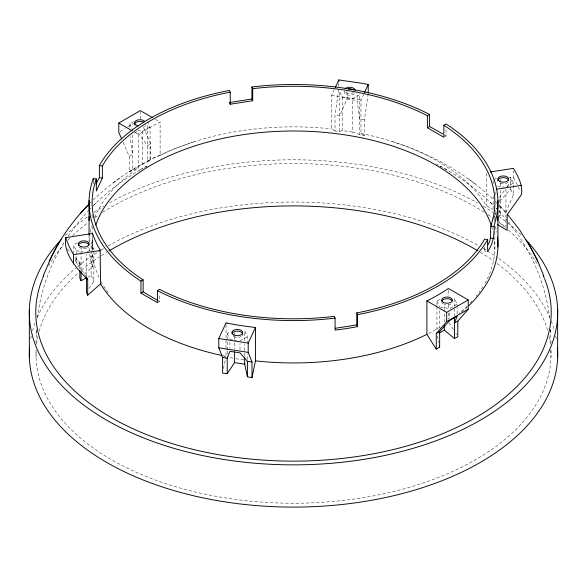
<?xml version="1.0" encoding="UTF-8"?>
<svg xmlns="http://www.w3.org/2000/svg" width="587" height="587" viewBox="0 0 587 587"><rect width="100%" height="100%" fill="white"/><g stroke="black" fill="none" stroke-linecap="round" stroke-linejoin="round"><path stroke-width="0.44" stroke-dasharray="2.94 2.2" d="M73.661 253.833L73.661 244.918L77.359 242.783M86.465 276.925L76.369 262.66L76.369 250.752L73.661 244.918M81.057 269.815L81.057 246.122M86.465 276.015L86.465 254.134M84.469 273.872L92.629 266.865L92.629 251.522M92.629 250.62L92.629 237.984M88.982 288.444L93.854 281.349L93.854 250.744M123.094 142.23L129.191 156.223L129.206 171.866L132.567 169.731L132.567 134.218M94.61 217.542A204.459 118.046 0 0 1 134.606 170.612L138.569 167.882L138.569 134.489L139.192 134.056A204.452 118.038 0 0 1 159.4 122.441L160.112 122.052L160.112 155.445L153.163 158.16L147.352 161.198L147.352 123.857M140.322 119.08L140.322 112.322M132.567 169.731L150.059 160.258L150.059 126.953L147.689 121.854M150.712 159.451L150.727 143.786L143.551 127.328M240.002 349.867L240.002 343.63M244.691 356.067L244.691 351.562M244.691 350.666L244.691 344.364M244.691 340.761L244.691 330.863L247.398 336.689L247.398 342.162M247.398 359.479L247.398 354.012M359.794 134.584L352.405 132.082L352.405 98.77L359.794 94.507L359.794 134.584L364.388 135.487L364.41 119.829L368.218 93.773M364.41 119.829L359.794 119.117L357.094 100.59L357.094 93.135M364.388 135.487L360.976 133.476L360.976 100.084L363.647 94.331M444.337 322.058L444.337 310.354M444.337 309.452L444.337 304.954M454.433 316.642L454.433 307.529M454.433 306.619L454.433 298.416L457.134 304.242L457.134 306.913M457.134 314.045L457.134 307.808M495.846 214.659L495.846 210.161M495.846 194.855L495.846 190.357M36.343 329.49L36.049 343.278M36.078 333.805L36.343 329.586M37.399 317.67C40.613 290.866 50.034 264.876 64.343 242.013M352.405 132.082L342.309 130.519L339.602 131.459L335.008 130.945L334.986 115.279L338.794 89.217M223.478 368.519L225.834 357.182M346.998 91.572L346.998 99.027L339.602 115.991L334.986 115.279M508.951 177.061L510.631 177.325L513.339 183.151L513.339 195.067L505.943 212.032L505.943 227.492L498.642 221.336M335.008 130.945L331.552 128.927L331.552 95.527L334.223 89.782M486.139 251.331L484.642 251.097L486.073 248.565M68.143 236.128L79.34 221.05L89.231 209.838M498.855 215.15L500.535 215.833L499.302 213.382L499.295 197.709L505.091 189.535M507.197 186.563L513.515 177.656L513.515 170.898M510.631 187.128L510.631 189.234L500.535 200.372L499.295 197.709M90.082 203.051L91.249 201.877M92.929 206.118C107.692 191.186 124.737 178.565 143.023 168.278M93.847 205.186L96.936 202.119M89.782 209.251L91.036 207.996M93.135 200.05C110.026 184.252 128.971 169.797 150.059 160.258M119.983 177.898L111.816 183.907M120.152 131.481L124.965 128.458M127.783 126.77L135.025 122.676M129.866 127.394L129.866 123.828L133.557 121.692M134.298 133.183L137.255 131.473L147.352 145.737L150.727 143.786M137.615 130.439L142.663 131.217L150.059 126.953M129.191 156.223L132.567 154.271L129.991 136.624M87.206 251.882L93.854 248.044L91.154 242.218L89.466 241.954M157.411 302.643L159.598 301.38L159.598 293.647M444.594 136.844L446.047 136.001L446.047 128.26M227.206 349.977L227.206 333.563L230.896 331.435M493.88 179.6L496.837 177.89M240.002 340.959L247.398 336.689M513.339 183.151L505.943 187.422L505.943 212.032L506.566 213.36M436.941 305.622L436.941 301.116L439.898 299.414M457.134 304.242L449.745 308.513L440.492 307.082M145.341 166.994L146.853 166.15M139.889 170.032L146.838 166.15M147.352 161.198L148.276 160.699M129.206 171.866L138.569 167.882M87.654 277.174L91.154 275.523L91.154 242.218M153.163 158.16L173.37 149.12L194.378 141.658M160.112 155.445L164.83 153.163A204.459 118.046 0 0 1 325.484 128.311L331.552 128.927M331.552 95.527L332.513 95.63A204.452 118.038 0 0 1 360.036 99.929M339.602 131.459L339.602 91.381L342.309 97.215L352.405 98.77M346.998 99.027L357.094 100.59M497.534 186.116L504.262 187.158M76.369 250.752L83.097 251.794M229.906 339.396L232.43 339.785M234.954 340.174L236.642 340.438M360.066 99.893L360.976 100.084M360.976 133.476L366.772 134.694A204.459 118.046 0 0 1 484.378 202.596L486.484 205.942L492.867 209.376M221.886 355.451L226.024 356.316L226.024 349.096M392.622 141.658C430.073 153.383 465.513 172.717 493.865 200.05M436.273 164.074L438.636 165.299M157.536 300.309L159.598 301.38M440.162 166.15C459.511 176.628 477.561 189.638 493.153 205.186M440.147 166.15L441.659 166.994M443.977 168.278L447.111 170.032M155.357 119.315L160.112 122.052M135.406 132.662L138.569 134.489M493.645 209.83L495.978 211.195M444.542 135.032L446.047 136.001M475.184 183.907L467.017 177.898M495.964 207.996L497.218 209.251L496.059 208.084M495.751 201.877L498.092 204.225M490.064 202.119L494.071 206.118M502.369 208.752L499.266 205.399L506.28 213L503.125 209.581M498.855 211.027L507.146 220.441M67.38 248.903L70.932 252.814M75.077 257.385L79.817 262.602L81.057 265.265L73.661 256.835M508.613 222.253C530.868 249.695 545.69 283.345 549.703 318.528M448.938 322.667L453.428 329.549M455.783 333.328L456.583 334.693M513.515 177.656L517.206 184.567M91.154 275.523L93.854 281.349M510.631 189.234L513.339 195.067M436.941 301.116L439.648 306.95M129.866 123.828L132.567 129.661M227.206 333.563L229.568 338.67M75.019 259.748L76.369 262.66M494.496 216.185L495.846 219.164M518.277 186.827L519.913 190.614M92.629 266.865L91.557 263.365A204.459 118.046 0 0 1 89.4 251.896M437.315 336.065L438.724 342.551M550.657 329.586L550.951 343.278M550.657 329.49L550.922 333.805M79.817 262.602L79.817 268.692M550.951 350.204L550.951 357.16M510.631 177.325L510.631 185.345M500.535 179.409L500.535 182.139M500.535 183.056L500.535 186.695M500.535 190.342L500.535 215.833M494.841 214.607L494.841 218.254M494.841 226.472L494.841 249.292M494.371 218.415L494.371 221.123M493.146 180.928L493.146 183.628M493.146 196.227L493.146 208.833M486.484 173.444L486.484 205.942M484.642 246.797L484.642 251.097M449.745 312.966L449.745 318.315M448.431 290.323L448.431 295.738M448.431 304.763L448.431 309.276M448.431 312.886L448.431 319.203M439.648 310.596L439.648 327.003M436.941 306.517L436.941 330.826M342.309 97.215L342.309 130.519M338.794 83.303L338.794 86.685M234.595 332.902L234.595 335.603M234.595 336.498L234.595 341.898M234.595 342.801L234.595 349.104M229.906 342.067L229.906 348.304M227.206 350.887L227.206 357.263M226.024 324.728L226.024 348.194M142.663 131.217L142.663 164.521M93.854 248.044L93.854 249.842M93.348 181.104L93.348 183.687M92.159 214.607L92.159 218.254M92.159 226.472L92.159 234.69M92.159 235.196L92.159 249.292A201.37 116.263 0 0 1 92.775 237.94M89.07 235.152L89.07 241.506M36.049 350.204L36.049 357.16M494.592 241.184A201.37 116.263 0 0 1 483.901 285.113M482.962 286.647A201.37 116.263 0 0 1 478.86 292.693M477.458 294.549A201.37 116.263 0 0 1 476.006 296.398M471.845 301.248A201.37 116.263 0 0 1 470.187 303.039M467.303 305.981A201.37 116.263 0 0 1 459.122 313.392M440.089 326.981A201.37 116.263 0 0 1 426.367 334.627M243.935 359.948A201.37 116.263 0 0 1 234.624 358.444M232.944 358.143A201.37 116.263 0 0 1 228.769 357.358M225.452 356.683A201.37 116.263 0 0 1 223.801 356.338M108.14 292.693A201.37 116.263 0 0 1 101.346 282.031M98.99 277.358A201.37 116.263 0 0 1 92.408 253.349M491.928 227.477A201.37 116.263 0 0 1 492.39 229.077M550.877 350.241A257.488 148.658 0 0 1 293.5 503.228A257.488 148.658 0 0 1 36.123 350.241M36.643 344.195A257.488 148.658 0 0 1 37.935 336.454M39.182 331.31A257.488 148.658 0 0 1 78.783 272.515M81.299 270.365A257.488 148.658 0 0 1 99.174 257.04M101.397 255.58A257.488 148.658 0 0 1 106.724 252.234M480.276 252.234A257.488 148.658 0 0 1 493.608 261.01M497.094 263.556A257.488 148.658 0 0 1 547.818 331.31M549.065 336.454A257.488 148.658 0 0 1 550.357 344.195M30.759 338.626A264.187 152.532 0 0 1 31.28 335.977M32.564 330.708A264.187 152.532 0 0 1 35.22 322.483M37.319 317.296A264.187 152.532 0 0 1 75.774 268.171M77.748 266.535A264.187 152.532 0 0 1 100.282 250.546M100.986 250.113A264.187 152.532 0 0 1 103.811 248.396M108.147 245.88A264.187 152.532 0 0 1 478.853 245.88M483.189 248.396A264.187 152.532 0 0 1 486.718 250.546M487.503 251.031A264.187 152.532 0 0 1 497.358 257.546M498.818 258.581A264.187 152.532 0 0 1 549.681 317.296M551.215 320.994A264.187 152.532 0 0 1 554.436 330.708M555.72 335.977A264.187 152.532 0 0 1 556.549 340.387M467.516 306.869A204.459 118.046 0 0 1 460.978 312.607M89.319 251.075A204.459 118.046 0 0 1 89.07 246.958M89.143 241.191A204.459 118.046 0 0 1 89.818 234.609M90.237 232.151A204.459 118.046 0 0 1 91.557 226.428M495.443 226.428A204.459 118.046 0 0 1 496.763 232.151M88.461 247.208A5.43 3.133 0 0 1 87.602 247.853M86.48 248.352A5.43 3.133 0 0 1 81.043 248.352M79.92 247.853A5.43 3.133 0 0 1 79.054 247.208M242.548 335.096A5.43 3.133 0 0 1 242.005 335.852M241.14 336.498A5.43 3.133 0 0 1 232.599 335.852M450.882 304.051A5.43 3.133 0 0 1 444.322 304.55M443.2 304.051A5.43 3.133 0 0 1 441.791 302.65M65.282 235.49A264.187 152.532 0 0 1 88.182 216.346M94.111 212.267A264.187 152.532 0 0 1 103.811 206.162M109.608 202.816A264.187 152.532 0 0 1 477.392 202.816M483.189 206.162A264.187 152.532 0 0 1 492.889 212.267M493.638 212.765A264.187 152.532 0 0 1 495.883 214.292M498.818 216.346A264.187 152.532 0 0 1 506.552 222.143M507.234 222.678A264.187 152.532 0 0 1 521.718 235.49M48.589 265.999A257.73 148.797 0 0 1 63.866 244.779M68.085 240.193A257.73 148.797 0 0 1 69.985 238.256M72.583 235.695A257.73 148.797 0 0 1 87.668 222.781M94.632 217.689A257.73 148.797 0 0 1 98.99 214.71M102.725 212.289A257.73 148.797 0 0 1 484.275 212.289M488.01 214.71A257.73 148.797 0 0 1 493.792 218.694M499.332 222.781A257.73 148.797 0 0 1 504.615 226.986M508.415 230.207A257.73 148.797 0 0 1 538.411 265.999M507.946 182.315A5.43 3.133 0 0 1 498.539 182.315M353.543 92.629A5.43 3.133 0 0 1 344.452 91.22M354.401 93.671A5.43 3.133 0 0 1 346.983 94.815A5.43 3.133 0 0 1 344.995 90.53M145.393 124.547A5.43 3.133 0 0 1 145.209 125.354M144.666 126.117A5.43 3.133 0 0 1 143.8 126.763M135.259 126.117A5.43 3.133 0 0 1 134.716 125.354"/><path stroke-width="0.88" d="M92.797 234.022L92.629 233.472L65.605 237.654C63.623 254.648 76.758 268.508 87.705 279.588L87.698 295.232L100.516 283.859L100.179 249.93M73.485 263.93L73.485 254.641L69.046 246.224L65.605 237.654M86.34 277.834L81.057 280.725L81.057 271.634M86.465 276.925L86.465 292.385L87.698 295.232M89.07 220.624L89.07 200.475M152.194 117.481L140.322 110.627L118.787 123.065L118.787 132.354L121.656 138.943M226.993 323.107A204.452 117.95 0 0 0 254.553 327.355L255.448 327.473L255.448 360.866L251.992 377.676L247.398 376.766L244.691 364.167L244.691 357.865M247.398 376.766L247.398 361.298L240.002 352.875L229.906 351.312L227.206 358.18L227.206 373.64L222.612 373.127L222.59 357.461L218.782 347.812L218.782 338.523L226.024 322.923L226.934 323.114M251.992 377.676L252.014 362.018L248.206 352.369L248.206 343.079L255.448 327.473M368.218 92.922L368.218 84.477L361.438 83.207L338.794 79.927L335.368 87.316M454.433 338.486L454.433 323.026L457.134 316.158L449.745 320.429L439.648 331.56L439.648 347.027L436.288 349.162L426.888 334.348L426.888 300.948L427.637 300.588A204.452 117.95 0 0 0 447.734 288.907L448.431 288.518L468.213 299.935L468.213 309.232L457.809 321.074L457.794 336.747L454.433 338.486L444.337 330.158L444.337 325.66M454.433 317.56L454.433 323.026L457.809 321.074M497.93 246.958L497.93 216.508M43.24 275.861L51.458 256.68M429.589 114.458L427.637 113.445A204.459 118.046 0 0 0 254.487 86.663L251.918 86.979L252.718 88.703L252.718 100.737L230.236 104.215L230.236 92.181L227.939 92.607A201.37 116.263 0 0 0 103.099 164.683L102.358 166.011L102.358 178.044L96.334 191.024L96.334 178.991L93.348 178.529L92.797 180.011A204.459 118.046 0 0 0 139.192 279.977L140.953 281.107L140.953 293.14L157.411 302.643L157.411 290.609L159.598 289.347L161.388 290.279A201.37 116.263 0 0 0 331.926 316.657L334.282 316.371L335.082 318.095L335.082 330.129L346.418 328.588L357.564 326.651L357.564 314.617L356.764 312.893L359.061 312.46A201.37 116.263 0 0 0 483.901 240.384L484.642 239.063L487.628 239.525L487.628 251.559C493.462 243.282 494.239 234.866 494.203 225.056A204.459 118.046 0 0 0 447.808 125.09L446.047 123.967L443.86 125.229L443.86 137.263L427.402 127.761L427.402 115.72L429.589 114.458L429.589 126.499L427.402 127.761M96.334 178.991L95.828 180.348A201.37 116.263 0 0 0 141.526 278.81L143.14 279.845L143.14 291.878L157.536 300.309M488.01 244.662C492.222 238.66 489.697 231.285 491.172 224.718A201.37 116.263 0 0 0 445.474 126.264L443.86 125.229M364.41 92.695L368.218 84.477M51.656 256.306C61.224 236.803 74.226 219.061 89.495 203.638M49.227 261.208L56.323 247.472M96.011 184.017L99.372 177.582L99.372 165.549L100.179 164.103A204.459 118.046 0 0 1 226.934 90.919L229.436 90.457L230.236 92.181M487.628 239.525L486.821 240.963A204.459 118.046 0 0 1 360.066 314.148L357.564 314.617M56.572 247.024L59.001 242.717M227.206 373.64L234.595 362.605L234.595 351.804M436.288 349.162L436.273 333.511L446.678 321.661L468.213 309.232M80.72 213L83.875 209.581M84.631 208.752L87.734 205.399M468.213 299.935L446.678 312.372L426.888 300.948M439.164 333.108L444.337 330.158M140.953 281.107L143.14 279.845M140.953 293.14L143.14 291.878M436.273 333.511L439.648 331.56M426.888 334.348L422.17 336.637A204.459 118.046 0 0 1 261.516 361.489L255.448 360.866M229.436 102.49L251.918 99.012L252.718 100.737M357.564 326.651L356.764 324.927L335.184 328.294M490.086 171.984L513.515 168.359C517.991 176.445 523.098 185 521.395 194.642L507.183 214.695L507.175 230.339L497.593 224.608M73.485 254.641L100.516 250.458M496.169 189.249L521.395 185.353M252.718 88.703L255.074 88.41A201.37 116.263 0 0 1 425.612 114.795L427.402 115.72M335.082 318.095L332.513 318.411A204.459 118.046 0 0 1 159.363 291.622L157.411 290.609M248.206 343.079L218.782 338.523M248.206 352.369L218.782 347.812M234.595 362.605L244.691 364.167M99.372 165.549L102.358 166.011M490.666 226.076L493.652 226.538M99.372 177.582L102.358 178.044M490.666 238.117L493.652 238.579M222.59 357.461L227.206 358.18M247.398 361.298L252.014 362.018M221.886 355.451L220.228 355.098A204.459 118.046 0 0 1 102.622 287.197L100.516 283.859M429.589 126.499L443.031 134.063M118.787 123.065L132.236 130.835M507.329 214.24L519.202 229.334L530.428 247.024M530.677 247.472L537.773 261.208L543.76 275.861M527.999 242.717L535.344 256.306M81.057 280.725L79.825 278.275L79.825 270.438M535.542 256.68L537.773 261.208M229.7 103.063L230.236 104.215M87.081 278.253L87.705 279.588M439.281 345.237L439.648 347.027M557.65 309.672L557.65 357.226M497.93 200.475L497.93 220.624M446.678 312.372L446.678 321.661M356.764 312.893L356.764 324.927M338.794 79.927L338.794 81.615M251.918 86.979L251.918 99.012M93.348 178.529L93.348 180.246M89.07 216.508L89.07 234.668M29.35 309.672L29.35 357.226M557.401 347.467A264.187 152.532 0 0 1 293.5 507.095A264.187 152.532 0 0 1 29.599 347.467M525.835 239.716A264.187 152.532 0 0 1 293.5 464.86A264.187 152.532 0 0 1 61.165 239.716M544.619 278.862A257.73 148.797 0 0 1 293.5 461.133A257.73 148.797 0 0 1 42.381 278.862M42.719 278.018A257.73 148.797 0 0 1 43.798 275.494M543.202 275.494A257.73 148.797 0 0 1 544.281 278.018M497.512 237.075A204.459 118.046 0 0 1 468.756 305.695M95.828 225.085A201.37 116.263 0 0 1 293.5 131.004A201.37 116.263 0 0 1 491.172 225.085M100.186 250.04A204.452 117.95 0 0 1 92.805 234.147M78.328 245.637A5.43 3.133 0 0 1 83.053 242.526A5.43 3.133 0 0 1 89.004 244.823M232.056 333.475A5.43 3.133 0 0 1 238.006 331.171A5.43 3.133 0 0 1 242.732 334.282M441.791 301.028A5.43 3.133 0 0 1 447.037 298.702A5.43 3.133 0 0 1 452.284 301.028M109.065 250.832A257.488 148.658 0 0 1 477.935 250.832M497.805 180.745A5.43 3.133 0 0 1 503.242 177.612A5.43 3.133 0 0 1 508.672 180.745M344.995 88.842A5.43 3.133 0 0 1 351.107 87.382A5.43 3.133 0 0 1 355.128 90.413M348.296 89.07A5.43 3.133 0 0 1 353.543 89.884M138.554 125.882A5.43 3.133 0 0 1 135.648 120.944A5.43 3.133 0 0 1 144.666 121.289M134.526 124.547A5.43 3.133 0 0 1 137.879 121.648A5.43 3.133 0 0 1 143.8 122.331M81.043 246.665A5.43 3.133 0 0 0 89.195 243.95A5.43 3.133 0 0 0 81.043 241.235A5.43 3.133 0 0 0 81.043 246.665M233.457 334.81A5.43 3.133 0 0 0 242.548 333.401A5.43 3.133 0 0 0 235.893 329.564A5.43 3.133 0 0 0 233.457 334.81M443.2 302.364A5.43 3.133 0 0 0 452.284 300.955A5.43 3.133 0 0 0 445.636 297.117A5.43 3.133 0 0 0 443.2 302.364M499.398 181.273A5.43 3.133 0 0 0 508.489 179.864A5.43 3.133 0 0 0 501.834 176.027A5.43 3.133 0 0 0 499.398 181.273"/></g></svg>
